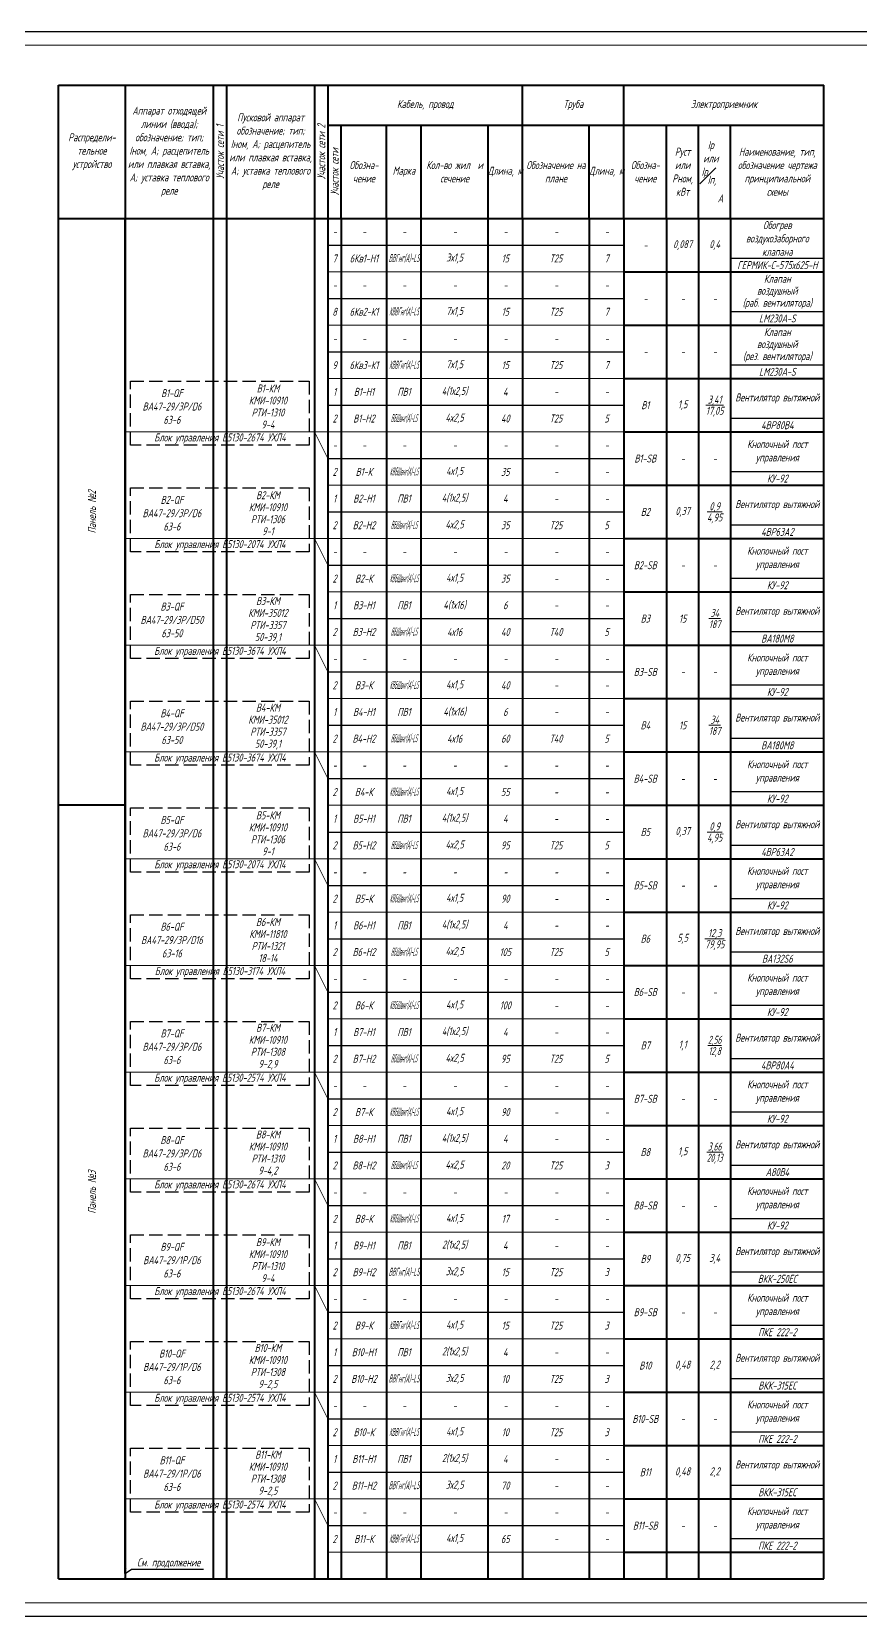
# Model space of a CAD drawing. Header units: millimetres. Extents: x -14296 to 10264, y -13087 to -5602.
# Drawn here: x -9652 to -9341, y -13087 to -12493 of the extents above; entities that cross this region are included whole.
import ezdxf
from ezdxf import colors
from ezdxf.entities.mleader import LeaderData, LeaderLine
from ezdxf.math import Vec2, Vec3

# ---------------------------------------------------------------- set-up
doc = ezdxf.new("R2010")
doc.units = ezdxf.units.MM
doc.linetypes.add('gost5', pattern=[7, 5, -2, 0])
for name, color, linetype, lineweight in [('КаБель контрольный (Вновь)', 142, 'gost5', 15), ('КаБель силовой (Вновь)', 1, 'Continuous', 15), ('Линия выноска', 137, 'Continuous', 25), ('Рамка толстая', 7, 'Continuous', 15), ('Рамка тонкая', 5, 'Continuous', 25), ('Схема распред. сети', 9, 'Continuous', 25), ('Текст', 7, 'Continuous', 20)]:
    doc.layers.add(name, color=color, linetype=linetype, lineweight=lineweight)
doc.styles.add('Simplex', font='simplex.shx', dxfattribs={"width": 0.7, "oblique": 15})

# ---------------------------------------------------------------- blocks, each defined once
blk = doc.blocks.new('A$C5FA843D6')
at = {"layer": 'Рамка толстая'}
for p, q in [((1256, 589), (20, 589)), ((20, 5), (1256, 5))]:
    blk.add_line(p, q, dxfattribs=at)
at = {"layer": 'Рамка тонкая'}
for p, q in [((1261, 594), (0, 594)), ((0, 0), (1261, 0))]:
    blk.add_line(p, q, dxfattribs=at)
blk = doc.blocks.new('_Integral')
at = {"color": 0, "linetype": 'ByBlock', "lineweight": -2}
for centre, start, end in [((0.44, -0.09), 102, 168), ((-0.44, 0.09), 282, 348)]:
    blk.add_arc(centre, 0.454, start, end, dxfattribs=at)

msp = doc.modelspace()

# ---------------------------------------------------------------- linework, layer by layer
at = {"layer": 'КаБель контрольный (Вновь)', "linetype": 'ByBlock'}
for p, q in [((-9540.7162, -12562.74066), (-9540.7162, -12622.74066)), ((-9540.7162, -12582.74066), (-9429.7162, -12582.74066)), ((-9540.7162, -12602.74066), (-9429.7162, -12602.74066)), ((-9540.7162, -12622.73489), (-9429.7162, -12622.73489)), ((-9540.7162, -12622.74066), (-9429.7162, -12622.74066)), ((-9545.7162, -12642.74066), (-9540.7162, -12652.74066)), ((-9540.7162, -12652.74066), (-9540.7162, -12662.74066)), ((-9540.7162, -12662.74066), (-9429.7162, -12662.74066)), ((-9545.7162, -12682.74066), (-9540.7162, -12692.74066)), ((-9540.7162, -12692.74066), (-9540.7162, -12702.74066)), ((-9540.7162, -12702.74066), (-9429.7162, -12702.74066)), ((-9545.7162, -12722.74066), (-9540.7162, -12732.74066)), ((-9540.7162, -12732.74066), (-9540.7162, -12742.74066)), ((-9540.7162, -12742.74066), (-9429.7162, -12742.74066)), ((-9545.7162, -12762.74066), (-9540.7162, -12772.74066)), ((-9540.7162, -12772.74066), (-9540.7162, -12782.74066)), ((-9540.7162, -12782.74066), (-9429.7162, -12782.74066)), ((-9545.7162, -12802.74066), (-9540.7162, -12812.74066)), ((-9540.7162, -12812.74066), (-9540.7162, -12822.74066)), ((-9540.7162, -12822.74066), (-9429.7162, -12822.74066)), ((-9545.7162, -12842.74066), (-9540.7162, -12852.74066)), ((-9540.7162, -12852.74066), (-9540.7162, -12862.74066)), ((-9540.7162, -12862.74066), (-9429.7162, -12862.74066)), ((-9545.7162, -12882.74066), (-9540.7162, -12892.74066)), ((-9540.7162, -12892.74066), (-9540.7162, -12902.74066)), ((-9540.7162, -12902.74066), (-9429.7162, -12902.74066)), ((-9545.7162, -12922.74066), (-9540.7162, -12932.74066)), ((-9540.7162, -12932.74066), (-9540.7162, -12942.74066)), ((-9540.7162, -12942.74066), (-9429.7162, -12942.74066)), ((-9545.7162, -12962.74066), (-9540.7162, -12972.74066)), ((-9540.7162, -12972.74066), (-9540.7162, -12982.74066)), ((-9540.7162, -12982.74066), (-9429.7162, -12982.74066)), ((-9545.7162, -13002.74066), (-9540.7162, -13012.74066)), ((-9540.7162, -13012.74066), (-9540.7162, -13022.74066)), ((-9540.7162, -13022.74066), (-9429.7162, -13022.74066)), ((-9545.7162, -13042.74066), (-9540.7162, -13052.74066)), ((-9540.7162, -13052.74066), (-9540.7162, -13062.74066)), ((-9540.7162, -13062.74066), (-9429.7162, -13062.74066))]:
    msp.add_line(p, q, dxfattribs=at)
at = {"layer": 'КаБель силовой (Вновь)', "lineweight": 200}
msp.add_line((-9616.7162, -13070.74066), (-9616.7162, -12562.74066), dxfattribs=at)
at = {"layer": 'КаБель силовой (Вновь)'}
for p, q in [((-9429.7162, -12642.74066), (-9616.7162, -12642.74066)), ((-9429.7162, -12682.74066), (-9616.7162, -12682.74066)), ((-9429.7162, -12722.74066), (-9616.7162, -12722.74066)), ((-9429.7162, -12762.74066), (-9616.7162, -12762.74066)), ((-9429.7162, -12802.74066), (-9616.7162, -12802.74066)), ((-9429.7162, -12842.74066), (-9616.7162, -12842.74066)), ((-9429.7162, -12882.74066), (-9616.7162, -12882.74066)), ((-9429.7162, -12922.74066), (-9616.7162, -12922.74066)), ((-9429.7162, -12962.74066), (-9616.7162, -12962.74066)), ((-9429.7162, -13002.74066), (-9616.7162, -13002.74066)), ((-9429.7162, -13042.74066), (-9616.7162, -13042.74066))]:
    msp.add_line(p, q, dxfattribs=at)
at = {"layer": 'Рамка тонкая'}
for p, q in [((-9540.7162, -12572.74066), (-9429.7162, -12572.74066)), ((-9354.7162, -12577.74066), (-9389.7162, -12577.74066)), ((-9540.7162, -12592.74066), (-9429.7162, -12592.74066)), ((-9354.7162, -12597.74066), (-9389.7162, -12597.74066)), ((-9540.7162, -12612.74066), (-9429.7162, -12612.74066)), ((-9354.7162, -12617.74066), (-9389.7162, -12617.74066)), ((-9540.7162, -12632.74066), (-9429.7162, -12632.74066)), ((-9354.7162, -12637.74066), (-9389.7162, -12637.74066)), ((-9540.7162, -12652.74066), (-9429.7162, -12652.74066)), ((-9354.7162, -12657.74066), (-9389.7162, -12657.74066)), ((-9540.7162, -12672.74066), (-9429.7162, -12672.74066)), ((-9354.7162, -12677.74066), (-9389.7162, -12677.74066)), ((-9540.7162, -12692.74066), (-9429.7162, -12692.74066)), ((-9354.7162, -12697.74066), (-9389.7162, -12697.74066)), ((-9540.7162, -12712.74066), (-9429.7162, -12712.74066)), ((-9354.7162, -12717.74066), (-9389.7162, -12717.74066)), ((-9540.7162, -12732.74066), (-9429.7162, -12732.74066)), ((-9354.7162, -12737.74066), (-9389.7162, -12737.74066)), ((-9540.7162, -12752.74066), (-9429.7162, -12752.74066)), ((-9354.7162, -12757.74066), (-9389.7162, -12757.74066)), ((-9540.7162, -12772.74066), (-9429.7162, -12772.74066)), ((-9354.7162, -12777.74066), (-9389.7162, -12777.74066)), ((-9540.7162, -12792.74066), (-9429.7162, -12792.74066)), ((-9354.7162, -12797.74066), (-9389.7162, -12797.74066)), ((-9540.7162, -12812.74066), (-9429.7162, -12812.74066)), ((-9354.7162, -12817.74066), (-9389.7162, -12817.74066)), ((-9540.7162, -12832.74066), (-9429.7162, -12832.74066)), ((-9354.7162, -12837.74066), (-9389.7162, -12837.74066)), ((-9540.7162, -12852.74066), (-9429.7162, -12852.74066)), ((-9354.7162, -12857.74066), (-9389.7162, -12857.74066)), ((-9540.7162, -12872.74066), (-9429.7162, -12872.74066)), ((-9354.7162, -12877.74066), (-9389.7162, -12877.74066)), ((-9540.7162, -12892.74066), (-9429.7162, -12892.74066)), ((-9354.7162, -12897.74066), (-9389.7162, -12897.74066)), ((-9540.7162, -12912.74066), (-9429.7162, -12912.74066)), ((-9354.7162, -12917.74066), (-9389.7162, -12917.74066)), ((-9540.7162, -12932.74066), (-9429.7162, -12932.74066)), ((-9354.7162, -12937.74066), (-9389.7162, -12937.74066)), ((-9540.7162, -12952.74066), (-9429.7162, -12952.74066)), ((-9354.7162, -12957.74066), (-9389.7162, -12957.74066)), ((-9540.7162, -12972.74066), (-9429.7162, -12972.74066)), ((-9354.7162, -12977.74066), (-9389.7162, -12977.74066)), ((-9540.7162, -12992.74066), (-9429.7162, -12992.74066)), ((-9354.7162, -12997.74066), (-9389.7162, -12997.74066)), ((-9540.7162, -13012.74066), (-9429.7162, -13012.74066)), ((-9354.7162, -13017.74066), (-9389.7162, -13017.74066)), ((-9540.7162, -13032.74066), (-9429.7162, -13032.74066)), ((-9354.7162, -13037.74066), (-9389.7162, -13037.74066)), ((-9540.7162, -13052.74066), (-9429.7162, -13052.74066)), ((-9354.7162, -13057.74066), (-9389.7162, -13057.74066))]:
    msp.add_line(p, q, dxfattribs=at)
at = {"layer": 'Рамка тонкая', "linetype": 'gost5'}
for points in [[(-9614.7162, -12623.74066), (-9547.7162, -12623.74066), (-9547.7162, -12647.74066), (-9614.7162, -12647.74066)], [(-9614.7162, -12663.74066), (-9547.7162, -12663.74066), (-9547.7162, -12687.74066), (-9614.7162, -12687.74066)], [(-9614.7162, -12703.74066), (-9547.7162, -12703.74066), (-9547.7162, -12727.74066), (-9614.7162, -12727.74066)], [(-9614.7162, -12743.74066), (-9547.7162, -12743.74066), (-9547.7162, -12767.74066), (-9614.7162, -12767.74066)], [(-9614.7162, -12783.74066), (-9547.7162, -12783.74066), (-9547.7162, -12807.74066), (-9614.7162, -12807.74066)], [(-9614.7162, -12823.74066), (-9547.7162, -12823.74066), (-9547.7162, -12847.74066), (-9614.7162, -12847.74066)], [(-9614.7162, -12863.74066), (-9547.7162, -12863.74066), (-9547.7162, -12887.74066), (-9614.7162, -12887.74066)], [(-9614.7162, -12903.74066), (-9547.7162, -12903.74066), (-9547.7162, -12927.74066), (-9614.7162, -12927.74066)], [(-9614.7162, -12943.74066), (-9547.7162, -12943.74066), (-9547.7162, -12967.74066), (-9614.7162, -12967.74066)], [(-9614.7162, -12983.74066), (-9547.7162, -12983.74066), (-9547.7162, -13007.74066), (-9614.7162, -13007.74066)], [(-9614.7162, -13023.74066), (-9547.7162, -13023.74066), (-9547.7162, -13047.74066), (-9614.7162, -13047.74066)]]:
    msp.add_lwpolyline(points, close=True, dxfattribs=at)
at = {"layer": 'Схема распред. сети', "lineweight": 40}
for p, q in [((-9641.7162, -13072.74066), (-9641.7162, -12512.74066)), ((-9641.7162, -12512.74066), (-9354.7162, -12512.74066)), ((-9616.7162, -12512.74066), (-9616.7162, -13072.74066)), ((-9583.7162, -12512.74066), (-9583.7162, -12562.74066)), ((-9578.7162, -12512.74066), (-9578.7162, -12562.74066)), ((-9545.7162, -12512.74066), (-9545.7162, -12562.74066)), ((-9540.7162, -12512.74066), (-9540.7162, -12562.74066)), ((-9467.7162, -12562.74066), (-9467.7162, -12512.74066)), ((-9429.7162, -12562.74066), (-9429.7162, -12512.74066)), ((-9354.7162, -13072.74066), (-9354.7162, -12512.74066)), ((-9540.7162, -12527.74066), (-9467.7162, -12527.74066)), ((-9535.7162, -12562.74066), (-9535.7162, -12527.74066)), ((-9518.7162, -12562.74066), (-9518.7162, -12527.74066)), ((-9505.7162, -13072.74066), (-9505.7162, -12527.74066)), ((-9480.7162, -12527.74066), (-9480.7162, -13072.74066)), ((-9467.7162, -12527.74066), (-9429.7162, -12527.74066)), ((-9442.7162, -12562.74066), (-9442.7162, -12527.74066)), ((-9429.7162, -12527.74066), (-9354.7162, -12527.74066)), ((-9413.7162, -12562.74066), (-9413.7162, -12527.74066)), ((-9401.7162, -12562.74066), (-9401.7162, -12527.74066)), ((-9389.7162, -12562.74066), (-9389.7162, -12527.74066)), ((-9641.7162, -12562.74066), (-9354.7162, -12562.74066)), ((-9583.7162, -12562.74066), (-9583.7162, -13072.74066)), ((-9578.7162, -12562.74066), (-9578.7162, -13072.74066)), ((-9545.7162, -12562.74066), (-9545.7162, -13072.74066)), ((-9540.7162, -12562.74066), (-9540.7162, -13072.74066)), ((-9535.7162, -12562.74066), (-9535.7162, -13072.74066)), ((-9518.7162, -12562.74066), (-9518.7162, -13072.74066)), ((-9467.7162, -12562.74066), (-9467.7162, -13072.74066)), ((-9442.7162, -12562.74066), (-9442.7162, -13072.74066)), ((-9429.7162, -12562.74066), (-9429.7162, -13072.74066)), ((-9413.7162, -12562.74066), (-9413.7162, -13072.74066)), ((-9401.7162, -12562.74066), (-9401.7162, -13072.74066)), ((-9389.7162, -12562.74066), (-9389.7162, -13072.74066)), ((-9429.7162, -12582.74066), (-9354.7162, -12582.74066)), ((-9429.7162, -12602.74066), (-9354.7162, -12602.74066)), ((-9429.7162, -12622.73489), (-9354.7162, -12622.73489)), ((-9429.7162, -12622.74066), (-9354.7162, -12622.74066)), ((-9429.7162, -12642.74066), (-9354.7162, -12642.74066)), ((-9429.7162, -12662.74066), (-9354.7162, -12662.74066)), ((-9429.7162, -12682.74066), (-9354.7162, -12682.74066)), ((-9429.7162, -12702.74066), (-9354.7162, -12702.74066)), ((-9429.7162, -12722.74066), (-9354.7162, -12722.74066)), ((-9429.7162, -12742.74066), (-9354.7162, -12742.74066)), ((-9429.7162, -12762.74066), (-9354.7162, -12762.74066)), ((-9616.7162, -12782.74066), (-9641.7162, -12782.74066)), ((-9429.7162, -12782.74066), (-9354.7162, -12782.74066)), ((-9429.7162, -12802.74066), (-9354.7162, -12802.74066)), ((-9429.7162, -12822.74066), (-9354.7162, -12822.74066)), ((-9429.7162, -12842.74066), (-9354.7162, -12842.74066)), ((-9429.7162, -12862.74066), (-9354.7162, -12862.74066)), ((-9429.7162, -12882.74066), (-9354.7162, -12882.74066)), ((-9429.7162, -12902.74066), (-9354.7162, -12902.74066)), ((-9429.7162, -12922.74066), (-9354.7162, -12922.74066)), ((-9429.7162, -12942.74066), (-9354.7162, -12942.74066)), ((-9429.7162, -12962.74066), (-9354.7162, -12962.74066)), ((-9429.7162, -12982.74066), (-9354.7162, -12982.74066)), ((-9429.7162, -13002.74066), (-9354.7162, -13002.74066)), ((-9429.7162, -13022.74066), (-9354.7162, -13022.74066)), ((-9429.7162, -13042.74066), (-9354.7162, -13042.74066)), ((-9429.7162, -13062.74066), (-9354.7162, -13062.74066)), ((-9641.7162, -13072.74066), (-9354.7162, -13072.74066))]:
    msp.add_line(p, q, dxfattribs=at)

# ---------------------------------------------------------------- block references
msp.add_blockref('A$C5FA843D6', (-10289.71622, -13086.74066))

# ---------------------------------------------------------------- texts
at = {"layer": 'Текст', "char_height": 3, "attachment_point": 5, "style": 'Simplex'}
for s, insert, width in [('Аппарат отходящей линии (ввода); обозначение; тип; Iном, А; расцепитель или плавкая вставка, А; уставка теплового реле', (-9600.2162, -12537.74066), 33), ('Кабель, провод', (-9504.2162, -12520.24066), 73), ('Труба', (-9448.7162, -12520.24066), 38), ('Электроприемник', (-9392.2162, -12520.24066), 75), ('Пусковой аппарат обозначение; тип; Iном, А; расцепитель или плавкая вставка, А; уставка теплового реле', (-9562.2162, -12537.74066), 33), ('Распредели-\\Pтельное устройство', (-9629.2162, -12537.74066), 25), ('Pуст или Pном, кВт', (-9407.7162, -12545.24066), 12), ('\\A1;Iр   или   \\SIр#Iп, ;       А', (-9395.7162, -12545.24066), 12), ('Наименование, тип, обозначение чертежа принципиальной схемы', (-9372.2162, -12545.24066), 35), ('Обозна- чение', (-9527.2162, -12545.24066), 17), ('Марка', (-9512.2162, -12545.24066), 13), ('Кол-во жил  и сечение', (-9493.2162, -12545.24066), 25), ('Длина, м', (-9474.2162, -12545.24066), 13), ('Обозначение на плане', (-9455.2162, -12545.24066), 25), ('Длина, м', (-9436.2162, -12545.24066), 13), ('Обозна-\\Pчение', (-9421.7162, -12545.24066), 16), ('-', (-9538.2162, -12567.74066), 5), ('-', (-9527.2162, -12567.74066), 17), ('-', (-9512.2162, -12567.74066), 13), ('-', (-9493.2162, -12567.74066), 25), ('-', (-9474.2162, -12567.74066), 13), ('-', (-9455.2162, -12567.74066), 25), ('-', (-9436.2162, -12567.74066), 13), ('Обогрев воздухозаборного клапана', (-9372.2162, -12570.24066), 35), ('-', (-9421.7162, -12572.74066), 16), ('0,087', (-9407.7162, -12572.74066), 12), ('0,4', (-9395.7162, -12572.74066), 12), ('7', (-9538.2162, -12577.74066), 5), ('6Кв1-Н1', (-9527.2162, -12577.74066), 17), ('{\\W0.4;ВВГнг(А)-LS}', (-9512.2162, -12577.74066), 13), ('3х1,5', (-9493.2162, -12577.74066), 25), ('15', (-9474.2162, -12577.74066), 13), ('Т25', (-9455.2162, -12577.74066), 25), ('7', (-9436.2162, -12577.74066), 13), ('{\\W0.6;ГЕРМИК-С-575х625-Н}', (-9372.2162, -12580.24066), 35), ('-', (-9538.2162, -12587.74066), 5), ('-', (-9527.2162, -12587.74066), 17), ('-', (-9512.2162, -12587.74066), 13), ('-', (-9493.2162, -12587.74066), 25), ('-', (-9474.2162, -12587.74066), 13), ('-', (-9455.2162, -12587.74066), 25), ('-', (-9436.2162, -12587.74066), 13), ('8', (-9538.2162, -12597.74066), 5), ('6Кв2-К1', (-9527.2162, -12597.74066), 17), ('{\\W0.35;КВВГнг(А)-LS}', (-9512.2162, -12597.74066), 13), ('7х1,5', (-9493.2162, -12597.74066), 25), ('15', (-9474.2162, -12597.74066), 13), ('Т25', (-9455.2162, -12597.74066), 25), ('7', (-9436.2162, -12597.74066), 13), ('-', (-9421.7162, -12592.74066), 16), ('-', (-9407.7162, -12592.74066), 12), ('-', (-9395.7162, -12592.74066), 12), ('LM230A-S', (-9372.2162, -12600.24066), 35), ('-', (-9538.2162, -12607.74066), 5), ('-', (-9527.2162, -12607.74066), 17), ('-', (-9512.2162, -12607.74066), 13), ('-', (-9493.2162, -12607.74066), 25), ('-', (-9474.2162, -12607.74066), 13), ('-', (-9455.2162, -12607.74066), 25), ('-', (-9436.2162, -12607.74066), 13), ('9', (-9538.2162, -12617.74066), 5), ('6Кв3-К1', (-9527.2162, -12617.74066), 17), ('{\\W0.35;КВВГнг(А)-LS}', (-9512.2162, -12617.74066), 13), ('7х1,5', (-9493.2162, -12617.74066), 25), ('15', (-9474.2162, -12617.74066), 13), ('Т25', (-9455.2162, -12617.74066), 25), ('7', (-9436.2162, -12617.74066), 13), ('-', (-9421.7162, -12612.74066), 16), ('-', (-9407.7162, -12612.74066), 12), ('-', (-9395.7162, -12612.74066), 12), ('LM230A-S', (-9372.2162, -12620.24066), 35), ('В1-QF\\PВА47-29/3Р/D6\\P63-6', (-9599.2162, -12633.24066), 31), ('1', (-9538.2162, -12627.74066), 5), ('В1-Н1', (-9527.2162, -12627.74066), 17), ('ПВ1', (-9512.2162, -12627.74066), 13), ('4(1х2,5)', (-9493.2162, -12627.74066), 25), ('4', (-9474.2162, -12627.74066), 13), ('-', (-9455.2162, -12627.74066), 25), ('-', (-9436.2162, -12627.74066), 13), ('Вентилятор вытяжной', (-9372.2162, -12630.24066), 35), ('В1', (-9421.7162, -12632.74066), 16), ('{\\Q15;1,5}', (-9407.7162, -12632.74066), 12), ('\\A1;\\S3,41/17,05;', (-9395.7162, -12632.74066), 12), ('2', (-9538.2162, -12637.74066), 5), ('В1-Н2', (-9527.2162, -12637.74066), 17), ('{\\W0.3;ВБШвнг(А)-LS}', (-9512.2162, -12637.74066), 13), ('4х2,5', (-9493.2162, -12637.74066), 25), ('40', (-9474.2162, -12637.74066), 13), ('Т25', (-9455.2162, -12637.74066), 25), ('5', (-9436.2162, -12637.74066), 13), ('4ВР80В4', (-9372.2162, -12640.24066), 35), ('Блок управления Б5130-2674 УХЛ4', (-9581.2162, -12645.24066), 67), ('Кнопочный пост управления', (-9372.2162, -12650.24066), 35), ('-', (-9538.2162, -12647.74066), 5), ('-', (-9527.2162, -12647.74066), 17), ('-', (-9512.2162, -12647.74066), 13), ('-', (-9493.2162, -12647.74066), 25), ('-', (-9474.2162, -12647.74066), 13), ('-', (-9455.2162, -12647.74066), 25), ('-', (-9436.2162, -12647.74066), 13), ('В1-SB', (-9421.7162, -12652.74066), 16), ('2', (-9538.2162, -12657.74066), 5), ('В1-К', (-9527.2162, -12657.74066), 17), ('{\\W0.3;КВБШвнг(А)-LS}', (-9512.2162, -12657.74066), 13), ('4х1,5', (-9493.2162, -12657.74066), 25), ('35', (-9474.2162, -12657.74066), 13), ('-', (-9455.2162, -12657.74066), 25), ('-', (-9436.2162, -12657.74066), 13), ('-', (-9407.7162, -12652.74066), 12), ('-', (-9395.7162, -12652.74066), 12), ('КУ-92', (-9372.2162, -12660.24066), 35), ('В2-QF\\PВА47-29/3Р/D6\\P63-6', (-9599.2162, -12673.24066), 31), ('1', (-9538.2162, -12667.74066), 5), ('В2-Н1', (-9527.2162, -12667.74066), 17), ('ПВ1', (-9512.2162, -12667.74066), 13), ('4(1х2,5)', (-9493.2162, -12667.74066), 25), ('4', (-9474.2162, -12667.74066), 13), ('-', (-9455.2162, -12667.74066), 25), ('-', (-9436.2162, -12667.74066), 13), ('\\A1;{\\W0.7;\\S0,9/4,95;}', (-9395.7162, -12672.74066), 12), ('Вентилятор вытяжной', (-9372.2162, -12670.24066), 35), ('{\\W0.3;ВБШвнг(А)-LS}', (-9512.2162, -12677.74066), 13), ('4х2,5', (-9493.2162, -12677.74066), 25), ('В2', (-9421.7162, -12672.74066), 16), ('{\\Q15;0,37}', (-9407.7162, -12672.74066), 12), ('2', (-9538.2162, -12677.74066), 5), ('В2-Н2', (-9527.2162, -12677.74066), 17), ('35', (-9474.2162, -12677.74066), 13), ('Т25', (-9455.2162, -12677.74066), 25), ('5', (-9436.2162, -12677.74066), 13), ('4ВР63А2', (-9372.2162, -12680.24066), 35), ('Блок управления Б5130-2074 УХЛ4', (-9581.2162, -12685.24066), 67), ('Кнопочный пост управления', (-9372.2162, -12690.24066), 35), ('-', (-9538.2162, -12687.74066), 5), ('-', (-9527.2162, -12687.74066), 17), ('-', (-9512.2162, -12687.74066), 13), ('-', (-9493.2162, -12687.74066), 25), ('-', (-9474.2162, -12687.74066), 13), ('-', (-9455.2162, -12687.74066), 25), ('-', (-9436.2162, -12687.74066), 13), ('В2-SB', (-9421.7162, -12692.74066), 16), ('-', (-9407.7162, -12692.74066), 12), ('-', (-9395.7162, -12692.74066), 12), ('2', (-9538.2162, -12697.74066), 5), ('В2-К', (-9527.2162, -12697.74066), 17), ('{\\W0.3;КВБШвнг(А)-LS}', (-9512.2162, -12697.74066), 13), ('4х1,5', (-9493.2162, -12697.74066), 25), ('35', (-9474.2162, -12697.74066), 13), ('-', (-9455.2162, -12697.74066), 25), ('-', (-9436.2162, -12697.74066), 13), ('КУ-92', (-9372.2162, -12700.24066), 35), ('В3-QF\\PВА47-29/3Р/D50\\P63-50', (-9599.2162, -12713.24066), 31), ('1', (-9538.2162, -12707.74066), 5), ('В3-Н1', (-9527.2162, -12707.74066), 17), ('ПВ1', (-9512.2162, -12707.74066), 13), ('4(1х16)', (-9493.2162, -12707.74066), 25), ('6', (-9474.2162, -12707.74066), 13), ('-', (-9455.2162, -12707.74066), 25), ('-', (-9436.2162, -12707.74066), 13), ('В3', (-9421.7162, -12712.74066), 16), ('15', (-9407.7162, -12712.74066), 12), ('\\A1;{\\W0.7;\\S34/187;}', (-9395.7162, -12712.74066), 12), ('Вентилятор вытяжной', (-9372.2162, -12710.24066), 35), ('2', (-9538.2162, -12717.74066), 5), ('В3-Н2', (-9527.2162, -12717.74066), 17), ('{\\W0.3;ВБШвнг(А)-LS}', (-9512.2162, -12717.74066), 13), ('4х16', (-9493.2162, -12717.74066), 25), ('40', (-9474.2162, -12717.74066), 13), ('Т40', (-9455.2162, -12717.74066), 25), ('5', (-9436.2162, -12717.74066), 13), ('Блок управления Б5130-3674 УХЛ4', (-9581.2162, -12725.24066), 67), ('ВА180М8', (-9372.2162, -12720.24066), 35), ('-', (-9538.2162, -12727.74066), 5), ('-', (-9527.2162, -12727.74066), 17), ('-', (-9512.2162, -12727.74066), 13), ('-', (-9493.2162, -12727.74066), 25), ('-', (-9474.2162, -12727.74066), 13), ('-', (-9455.2162, -12727.74066), 25), ('-', (-9436.2162, -12727.74066), 13), ('Кнопочный пост управления', (-9372.2162, -12730.24066), 35), ('В3-SB', (-9421.7162, -12732.74066), 16), ('-', (-9407.7162, -12732.74066), 12), ('-', (-9395.7162, -12732.74066), 12), ('2', (-9538.2162, -12737.74066), 5), ('В3-К', (-9527.2162, -12737.74066), 17), ('{\\W0.3;КВБШвнг(А)-LS}', (-9512.2162, -12737.74066), 13), ('4х1,5', (-9493.2162, -12737.74066), 25), ('40', (-9474.2162, -12737.74066), 13), ('-', (-9455.2162, -12737.74066), 25), ('-', (-9436.2162, -12737.74066), 13), ('КУ-92', (-9372.2162, -12740.24066), 35), ('В4-QF\\PВА47-29/3Р/D50\\P63-50', (-9599.2162, -12753.24066), 31), ('1', (-9538.2162, -12747.74066), 5), ('В4-Н1', (-9527.2162, -12747.74066), 17), ('ПВ1', (-9512.2162, -12747.74066), 13), ('4(1х16)', (-9493.2162, -12747.74066), 25), ('6', (-9474.2162, -12747.74066), 13), ('-', (-9455.2162, -12747.74066), 25), ('-', (-9436.2162, -12747.74066), 13), ('В4', (-9421.7162, -12752.74066), 16), ('15', (-9407.7162, -12752.74066), 12), ('\\A1;{\\W0.7;\\S34/187;}', (-9395.7162, -12752.74066), 12), ('Вентилятор вытяжной', (-9372.2162, -12750.24066), 35), ('2', (-9538.2162, -12757.74066), 5), ('В4-Н2', (-9527.2162, -12757.74066), 17), ('{\\W0.3;ВБШвнг(А)-LS}', (-9512.2162, -12757.74066), 13), ('4х16', (-9493.2162, -12757.74066), 25), ('60', (-9474.2162, -12757.74066), 13), ('Т40', (-9455.2162, -12757.74066), 25), ('5', (-9436.2162, -12757.74066), 13), ('ВА180М8', (-9372.2162, -12760.24066), 35), ('Блок управления Б5130-3674 УХЛ4', (-9581.2162, -12765.24066), 67), ('-', (-9538.2162, -12767.74066), 5), ('-', (-9527.2162, -12767.74066), 17), ('-', (-9512.2162, -12767.74066), 13), ('-', (-9493.2162, -12767.74066), 25), ('-', (-9474.2162, -12767.74066), 13), ('-', (-9455.2162, -12767.74066), 25), ('-', (-9436.2162, -12767.74066), 13), ('Кнопочный пост управления', (-9372.2162, -12770.24066), 35), ('2', (-9538.2162, -12777.74066), 5), ('В4-К', (-9527.2162, -12777.74066), 17), ('{\\W0.3;КВБШвнг(А)-LS}', (-9512.2162, -12777.74066), 13), ('4х1,5', (-9493.2162, -12777.74066), 25), ('55', (-9474.2162, -12777.74066), 13), ('В4-SB', (-9421.7162, -12772.74066), 16), ('-', (-9407.7162, -12772.74066), 12), ('-', (-9395.7162, -12772.74066), 12), ('-', (-9455.2162, -12777.74066), 25), ('-', (-9436.2162, -12777.74066), 13), ('КУ-92', (-9372.2162, -12780.24066), 35), ('В5-QF\\PВА47-29/3Р/D6\\P63-6', (-9599.2162, -12793.24066), 31), ('1', (-9538.2162, -12787.74066), 5), ('В5-Н1', (-9527.2162, -12787.74066), 17), ('ПВ1', (-9512.2162, -12787.74066), 13), ('4(1х2,5)', (-9493.2162, -12787.74066), 25), ('4', (-9474.2162, -12787.74066), 13), ('-', (-9455.2162, -12787.74066), 25), ('-', (-9436.2162, -12787.74066), 13), ('Вентилятор вытяжной', (-9372.2162, -12790.24066), 35), ('В5', (-9421.7162, -12792.74066), 16), ('{\\Q15;0,37}', (-9407.7162, -12792.74066), 12), ('\\A1;\\S0,9/4,95;', (-9395.7162, -12792.74066), 12), ('2', (-9538.2162, -12797.74066), 5), ('В5-Н2', (-9527.2162, -12797.74066), 17), ('{\\W0.3;ВБШвнг(А)-LS}', (-9512.2162, -12797.74066), 13), ('4х2,5', (-9493.2162, -12797.74066), 25), ('95', (-9474.2162, -12797.74066), 13), ('Т25', (-9455.2162, -12797.74066), 25), ('5', (-9436.2162, -12797.74066), 13), ('4ВР63А2', (-9372.2162, -12800.24066), 35), ('Блок управления Б5130-2074 УХЛ4', (-9581.2162, -12805.24066), 67), ('Кнопочный пост управления', (-9372.2162, -12810.24066), 35), ('-', (-9538.2162, -12807.74066), 5), ('-', (-9527.2162, -12807.74066), 17), ('-', (-9512.2162, -12807.74066), 13), ('-', (-9493.2162, -12807.74066), 25), ('-', (-9474.2162, -12807.74066), 13), ('-', (-9455.2162, -12807.74066), 25), ('-', (-9436.2162, -12807.74066), 13), ('В5-SB', (-9421.7162, -12812.74066), 16), ('2', (-9538.2162, -12817.74066), 5), ('В5-К', (-9527.2162, -12817.74066), 17), ('{\\W0.3;КВБШвнг(А)-LS}', (-9512.2162, -12817.74066), 13), ('4х1,5', (-9493.2162, -12817.74066), 25), ('90', (-9474.2162, -12817.74066), 13), ('-', (-9455.2162, -12817.74066), 25), ('-', (-9436.2162, -12817.74066), 13), ('-', (-9407.7162, -12812.74066), 12), ('-', (-9395.7162, -12812.74066), 12), ('КУ-92', (-9372.2162, -12820.24066), 35), ('В6-QF\\PВА47-29/3Р/D16\\P63-16', (-9599.2162, -12833.24066), 31), ('1', (-9538.2162, -12827.74066), 5), ('В6-Н1', (-9527.2162, -12827.74066), 17), ('ПВ1', (-9512.2162, -12827.74066), 13), ('4(1х2,5)', (-9493.2162, -12827.74066), 25), ('4', (-9474.2162, -12827.74066), 13), ('-', (-9455.2162, -12827.74066), 25), ('-', (-9436.2162, -12827.74066), 13), ('\\A1;\\S12,3/79,95;', (-9395.7162, -12832.74066), 12), ('Вентилятор вытяжной', (-9372.2162, -12830.24066), 35), ('2', (-9538.2162, -12837.74066), 5), ('В6-Н2', (-9527.2162, -12837.74066), 17), ('{\\W0.3;ВБШвнг(А)-LS}', (-9512.2162, -12837.74066), 13), ('4х2,5', (-9493.2162, -12837.74066), 25), ('105', (-9474.2162, -12837.74066), 13), ('Т25', (-9455.2162, -12837.74066), 25), ('5', (-9436.2162, -12837.74066), 13), ('В6', (-9421.7162, -12832.74066), 16), ('{\\Q15;5,5}', (-9407.7162, -12832.74066), 12), ('ВА132S6', (-9372.2162, -12840.24066), 35), ('Блок управления Б5130-3174 УХЛ4', (-9581.2162, -12845.24066), 67), ('-', (-9538.2162, -12847.74066), 5), ('-', (-9527.2162, -12847.74066), 17), ('-', (-9512.2162, -12847.74066), 13), ('-', (-9493.2162, -12847.74066), 25), ('-', (-9474.2162, -12847.74066), 13), ('-', (-9455.2162, -12847.74066), 25), ('-', (-9436.2162, -12847.74066), 13), ('Кнопочный пост управления', (-9372.2162, -12850.24066), 35), ('В6-SB', (-9421.7162, -12852.74066), 16), ('-', (-9407.7162, -12852.74066), 12), ('-', (-9395.7162, -12852.74066), 12), ('2', (-9538.2162, -12857.74066), 5), ('В6-К', (-9527.2162, -12857.74066), 17), ('{\\W0.3;КВБШвнг(А)-LS}', (-9512.2162, -12857.74066), 13), ('4х1,5', (-9493.2162, -12857.74066), 25), ('100', (-9474.2162, -12857.74066), 13), ('-', (-9455.2162, -12857.74066), 25), ('-', (-9436.2162, -12857.74066), 13), ('КУ-92', (-9372.2162, -12860.24066), 35), ('4(1х2,5)', (-9493.2162, -12867.74066), 25), ('В7-QF\\PВА47-29/3Р/D6\\P63-6', (-9599.2162, -12873.24066), 31), ('1', (-9538.2162, -12867.74066), 5), ('В7-Н1', (-9527.2162, -12867.74066), 17), ('ПВ1', (-9512.2162, -12867.74066), 13), ('4', (-9474.2162, -12867.74066), 13), ('-', (-9455.2162, -12867.74066), 25), ('-', (-9436.2162, -12867.74066), 13), ('В7', (-9421.7162, -12872.74066), 16), ('1,1', (-9407.7162, -12872.74066), 12), ('\\A1;{\\Fgost|c204;\\W0.7;\\S2,56/12,8;}', (-9395.7162, -12872.74066), 12), ('Вентилятор вытяжной', (-9372.2162, -12870.24066), 35), ('2', (-9538.2162, -12877.74066), 5), ('В7-Н2', (-9527.2162, -12877.74066), 17), ('{\\W0.3;ВБШвнг(А)-LS}', (-9512.2162, -12877.74066), 13), ('4х2,5', (-9493.2162, -12877.74066), 25), ('95', (-9474.2162, -12877.74066), 13), ('Т25', (-9455.2162, -12877.74066), 25), ('5', (-9436.2162, -12877.74066), 13), ('Блок управления Б5130-2574 УХЛ4', (-9581.2162, -12885.24066), 67), ('4ВР80А4', (-9372.2162, -12880.24066), 35), ('-', (-9538.2162, -12887.74066), 5), ('-', (-9527.2162, -12887.74066), 17), ('-', (-9512.2162, -12887.74066), 13), ('-', (-9493.2162, -12887.74066), 25), ('-', (-9474.2162, -12887.74066), 13), ('-', (-9455.2162, -12887.74066), 25), ('-', (-9436.2162, -12887.74066), 13), ('Кнопочный пост управления', (-9372.2162, -12890.24066), 35), ('В7-SB', (-9421.7162, -12892.74066), 16), ('-', (-9407.7162, -12892.74066), 12), ('-', (-9395.7162, -12892.74066), 12), ('2', (-9538.2162, -12897.74066), 5), ('В7-К', (-9527.2162, -12897.74066), 17), ('{\\W0.3;КВБШвнг(А)-LS}', (-9512.2162, -12897.74066), 13), ('4х1,5', (-9493.2162, -12897.74066), 25), ('90', (-9474.2162, -12897.74066), 13), ('-', (-9455.2162, -12897.74066), 25), ('-', (-9436.2162, -12897.74066), 13), ('КУ-92', (-9372.2162, -12900.24066), 35), ('В8-QF\\PВА47-29/3Р/D6\\P63-6', (-9599.2162, -12913.24066), 31), ('1', (-9538.2162, -12907.74066), 5), ('В8-Н1', (-9527.2162, -12907.74066), 17), ('ПВ1', (-9512.2162, -12907.74066), 13), ('4(1х2,5)', (-9493.2162, -12907.74066), 25), ('4', (-9474.2162, -12907.74066), 13), ('-', (-9455.2162, -12907.74066), 25), ('-', (-9436.2162, -12907.74066), 13), ('В8', (-9421.7162, -12912.74066), 16), ('1,5', (-9407.7162, -12912.74066), 12), ('\\A1;{\\Fgost|c204;\\W0.7;\\S3,66/20,13;}', (-9395.7162, -12912.74066), 12), ('Вентилятор вытяжной', (-9372.2162, -12910.24066), 35), ('2', (-9538.2162, -12917.74066), 5), ('В8-Н2', (-9527.2162, -12917.74066), 17), ('{\\W0.3;ВБШвнг(А)-LS}', (-9512.2162, -12917.74066), 13), ('4х2,5', (-9493.2162, -12917.74066), 25), ('20', (-9474.2162, -12917.74066), 13), ('Т25', (-9455.2162, -12917.74066), 25), ('3', (-9436.2162, -12917.74066), 13), ('А80В4', (-9372.2162, -12920.24066), 35), ('Блок управления Б5130-2674 УХЛ4', (-9581.2162, -12925.24066), 67), ('-', (-9538.2162, -12927.74066), 5), ('-', (-9527.2162, -12927.74066), 17), ('-', (-9512.2162, -12927.74066), 13), ('-', (-9493.2162, -12927.74066), 25), ('-', (-9474.2162, -12927.74066), 13), ('-', (-9455.2162, -12927.74066), 25), ('-', (-9436.2162, -12927.74066), 13), ('В8-SB', (-9421.7162, -12932.74066), 16), ('Кнопочный пост управления', (-9372.2162, -12930.24066), 35), ('2', (-9538.2162, -12937.74066), 5), ('В8-К', (-9527.2162, -12937.74066), 17), ('{\\W0.3;КВБШвнг(А)-LS}', (-9512.2162, -12937.74066), 13), ('4х1,5', (-9493.2162, -12937.74066), 25), ('17', (-9474.2162, -12937.74066), 13), ('-', (-9407.7162, -12932.74066), 12), ('-', (-9395.7162, -12932.74066), 12), ('-', (-9455.2162, -12937.74066), 25), ('-', (-9436.2162, -12937.74066), 13), ('КУ-92', (-9372.2162, -12940.24066), 35), ('В9-QF\\PВА47-29/1Р/D6\\P63-6', (-9599.2162, -12953.24066), 31), ('1', (-9538.2162, -12947.74066), 5), ('В9-Н1', (-9527.2162, -12947.74066), 17), ('ПВ1', (-9512.2162, -12947.74066), 13), ('2(1х2,5)', (-9493.2162, -12947.74066), 25), ('4', (-9474.2162, -12947.74066), 13), ('-', (-9455.2162, -12947.74066), 25), ('-', (-9436.2162, -12947.74066), 13), ('Вентилятор вытяжной', (-9372.2162, -12950.24066), 35), ('В9', (-9421.7162, -12952.74066), 16), ('0,75', (-9407.7162, -12952.74066), 12), ('3,4', (-9395.7162, -12952.74066), 12), ('2', (-9538.2162, -12957.74066), 5), ('В9-Н2', (-9527.2162, -12957.74066), 17), ('{\\W0.4;ВВГнг(А)-LS}', (-9512.2162, -12957.74066), 13), ('3х2,5', (-9493.2162, -12957.74066), 25), ('15', (-9474.2162, -12957.74066), 13), ('Т25', (-9455.2162, -12957.74066), 25), ('3', (-9436.2162, -12957.74066), 13), ('ВКК-250ЕС', (-9372.2162, -12960.24066), 35), ('Блок управления Б5130-2674 УХЛ4', (-9581.2162, -12965.24066), 67), ('Кнопочный пост управления', (-9372.2162, -12970.24066), 35), ('-', (-9538.2162, -12967.74066), 5), ('-', (-9527.2162, -12967.74066), 17), ('-', (-9512.2162, -12967.74066), 13), ('-', (-9493.2162, -12967.74066), 25), ('-', (-9474.2162, -12967.74066), 13), ('-', (-9455.2162, -12967.74066), 25), ('-', (-9436.2162, -12967.74066), 13), ('В9-SB', (-9421.7162, -12972.74066), 16), ('-', (-9407.7162, -12972.74066), 12), ('-', (-9395.7162, -12972.74066), 12), ('2', (-9538.2162, -12977.74066), 5), ('В9-К', (-9527.2162, -12977.74066), 17), ('{\\W0.35;КВВГнг(А)-LS}', (-9512.2162, -12977.74066), 13), ('4х1,5', (-9493.2162, -12977.74066), 25), ('15', (-9474.2162, -12977.74066), 13), ('Т25', (-9455.2162, -12977.74066), 25), ('3', (-9436.2162, -12977.74066), 13), ('ПКЕ 222-2', (-9372.2162, -12980.24066), 35), ('В10-QF\\PВА47-29/1Р/D6\\P63-6', (-9599.2162, -12993.24066), 31), ('1', (-9538.2162, -12987.74066), 5), ('В10-Н1', (-9527.2162, -12987.74066), 17), ('ПВ1', (-9512.2162, -12987.74066), 13), ('2(1х2,5)', (-9493.2162, -12987.74066), 25), ('4', (-9474.2162, -12987.74066), 13), ('-', (-9455.2162, -12987.74066), 25), ('-', (-9436.2162, -12987.74066), 13), ('Вентилятор вытяжной', (-9372.2162, -12990.24066), 35), ('2', (-9538.2162, -12997.74066), 5), ('В10-Н2', (-9527.2162, -12997.74066), 17), ('{\\W0.4;ВВГнг(А)-LS}', (-9512.2162, -12997.74066), 13), ('3х2,5', (-9493.2162, -12997.74066), 25), ('10', (-9474.2162, -12997.74066), 13), ('Т25', (-9455.2162, -12997.74066), 25), ('3', (-9436.2162, -12997.74066), 13), ('В10', (-9421.7162, -12992.74066), 16), ('0,48', (-9407.7162, -12992.74066), 12), ('2,2', (-9395.7162, -12992.74066), 12), ('ВКК-315ЕС', (-9372.2162, -13000.24066), 35), ('-', (-9538.2162, -13007.74066), 5), ('-', (-9527.2162, -13007.74066), 17), ('-', (-9512.2162, -13007.74066), 13), ('-', (-9493.2162, -13007.74066), 25), ('-', (-9474.2162, -13007.74066), 13), ('-', (-9455.2162, -13007.74066), 25), ('-', (-9436.2162, -13007.74066), 13), ('Кнопочный пост управления', (-9372.2162, -13010.24066), 35), ('В10-SB', (-9421.7162, -13012.74066), 16), ('-', (-9407.7162, -13012.74066), 12), ('-', (-9395.7162, -13012.74066), 12), ('2', (-9538.2162, -13017.74066), 5), ('В10-К', (-9527.2162, -13017.74066), 17), ('{\\W0.35;КВВГнг(А)-LS}', (-9512.2162, -13017.74066), 13), ('4х1,5', (-9493.2162, -13017.74066), 25), ('10', (-9474.2162, -13017.74066), 13), ('Т25', (-9455.2162, -13017.74066), 25), ('3', (-9436.2162, -13017.74066), 13), ('ПКЕ 222-2', (-9372.2162, -13020.24066), 35), ('1', (-9538.2162, -13027.74066), 5), ('В11-Н1', (-9527.2162, -13027.74066), 17), ('ПВ1', (-9512.2162, -13027.74066), 13), ('2(1х2,5)', (-9493.2162, -13027.74066), 25), ('4', (-9474.2162, -13027.74066), 13), ('В11-QF\\PВА47-29/1Р/D6\\P63-6', (-9599.2162, -13033.24066), 31), ('-', (-9455.2162, -13027.74066), 25), ('-', (-9436.2162, -13027.74066), 13), ('В11', (-9421.7162, -13032.74066), 16), ('0,48', (-9407.7162, -13032.74066), 12), ('2,2', (-9395.7162, -13032.74066), 12), ('Вентилятор вытяжной', (-9372.2162, -13030.24066), 35), ('2', (-9538.2162, -13037.74066), 5), ('В11-Н2', (-9527.2162, -13037.74066), 17), ('{\\W0.4;ВВГнг(А)-LS}', (-9512.2162, -13037.74066), 13), ('3х2,5', (-9493.2162, -13037.74066), 25), ('70', (-9474.2162, -13037.74066), 13), ('-', (-9455.2162, -13037.74066), 25), ('-', (-9436.2162, -13037.74066), 13), ('ВКК-315ЕС', (-9372.2162, -13040.24066), 35), ('-', (-9538.2162, -13047.74066), 5), ('-', (-9527.2162, -13047.74066), 17), ('-', (-9512.2162, -13047.74066), 13), ('-', (-9493.2162, -13047.74066), 25), ('-', (-9474.2162, -13047.74066), 13), ('-', (-9455.2162, -13047.74066), 25), ('-', (-9436.2162, -13047.74066), 13), ('Кнопочный пост управления', (-9372.2162, -13050.24066), 35), ('{\\W0.35;КВВГнг(А)-LS}', (-9512.2162, -13057.74066), 13), ('4х1,5', (-9493.2162, -13057.74066), 25), ('В11-SB', (-9421.7162, -13052.74066), 16), ('-', (-9407.7162, -13052.74066), 12), ('-', (-9395.7162, -13052.74066), 12), ('2', (-9538.2162, -13057.74066), 5), ('В11-К', (-9527.2162, -13057.74066), 17), ('65', (-9474.2162, -13057.74066), 13), ('-', (-9455.2162, -13057.74066), 25), ('-', (-9436.2162, -13057.74066), 13), ('ПКЕ 222-2', (-9372.2162, -13060.24066), 35)]:
    msp.add_mtext(s, dxfattribs=dict(at, insert=insert, width=width))
at = {"layer": 'Текст', "char_height": 3, "attachment_point": 5, "rotation": 90, "style": 'Simplex'}
for s, insert, width in [('Участок сети 1', (-9581.2162, -12537.74066), 50), ('Участок сети 2', (-9543.2162, -12537.74066), 50), ('Участок сети', (-9538.2162, -12545.24066), 35), ('{\\W0.7;Панель \\fArial|b0|i0|c204|p34;№\\Fsimplex|c204;2}', (-9629.2162, -12672.74066), 220), ('{\\W0.7;Панель \\fArial|b0|i0|c204|p34;№\\Fsimplex|c204;3}', (-9629.2162, -12927.74066), 290)]:
    msp.add_mtext(s, dxfattribs=dict(at, insert=insert, width=width))
at = {"layer": 'Текст', "char_height": 3, "attachment_point": 5, "line_spacing_factor": 0.9, "style": 'Simplex'}
for s, insert, width in [('Клапан\\Pвоздушный\\P(раб. вентилятора)', (-9372.2162, -12590.24066), 35), ('Клапан\\Pвоздушный\\P(рез. вентилятора)', (-9372.2162, -12610.24066), 35), ('В1-КМ\\PКМИ-10910\\PРТИ-1310\\P9-4', (-9563.2162, -12633.24066), 31), ('В2-КМ\\PКМИ-10910\\PРТИ-1306\\P9-1', (-9563.2162, -12673.24066), 31), ('В3-КМ\\PКМИ-35012\\PРТИ-3357\\P50-39,1', (-9563.2162, -12713.24066), 31), ('В4-КМ\\PКМИ-35012\\PРТИ-3357\\P50-39,1', (-9563.2162, -12753.24066), 31), ('В5-КМ\\PКМИ-10910\\PРТИ-1306\\P9-1', (-9563.2162, -12793.24066), 31), ('В6-КМ\\PКМИ-11810\\PРТИ-1321\\P18-14', (-9563.2162, -12833.24066), 31), ('В7-КМ\\PКМИ-10910\\PРТИ-1308\\P9-2,9', (-9563.2162, -12873.24066), 31), ('В8-КМ\\PКМИ-10910\\PРТИ-1310\\P9-4,2', (-9563.2162, -12913.24066), 31), ('В9-КМ\\PКМИ-10910\\PРТИ-1310\\P9-4', (-9563.2162, -12953.24066), 31), ('В10-КМ\\PКМИ-10910\\PРТИ-1308\\P9-2,5', (-9563.2162, -12993.24066), 31), ('В11-КМ\\PКМИ-10910\\PРТИ-1308\\P9-2,5', (-9563.2162, -13033.24066), 31)]:
    msp.add_mtext(s, dxfattribs=dict(at, insert=insert, width=width))
at = {"layer": 'Текст', "color": 6, "char_height": 3, "width": 67, "attachment_point": 5, "style": 'Simplex'}
for insert in [(-9581.2162, -13005.24066), (-9581.2162, -13045.24066)]:
    msp.add_mtext('Блок управления Б5130-2574 УХЛ4', dxfattribs=dict(at, insert=insert))

# ---------------------------------------------------------------- leaders
at = {"layer": 'Линия выноска'}
ml = msp.add_multileader_mtext('Standard', dxfattribs=at)
ml.set_content('{\\W0.7;См. продолжение}', color=2, style='Simplex')
ml.set_leader_properties()
ml.set_arrow_properties(name='INTEGRAL')
ml.build(insert=Vec2(0, 0))
ml.multileader.update_dxf_attribs({"text_left_attachment_type": 6, "text_right_attachment_type": 6, "dogleg_length": 0})
ctx = ml.context
ctx.base_point, ctx.char_height, ctx.plane_origin = Vec3(-9614.30303, -13069.02977), 3, Vec3(-9616.7162, -13062.74066)
ctx.left_attachment, ctx.right_attachment = 6, 6
notes = []
notes.append((ctx, [(0, (1, 1, 0), (-9614.30303, -13069.02977), (1, 0), 0, [(0, [(-9616.7162, -13070.74066)], 0, [])])]))
ctx.mtext.insert, ctx.mtext.flow_direction = Vec3(-9612.30303, -13065.02977), 5
for ctx, leaders in notes:
    for number, flags, end, landing, length, lines in leaders:
        leader = LeaderData()
        leader.index, (leader.has_last_leader_line, leader.has_dogleg_vector, leader.attachment_direction) = number, flags
        leader.last_leader_point, leader.dogleg_vector, leader.dogleg_length = Vec3(end), Vec3(landing), length
        for number, points, colour, breaks in lines:
            line = LeaderLine()
            line.index, line.vertices, line.color, line.breaks = number, Vec3.list(points), colors.encode_raw_color(colour), breaks
            leader.lines.append(line)
        ctx.leaders.append(leader)

doc.saveas('drawing.dxf')
